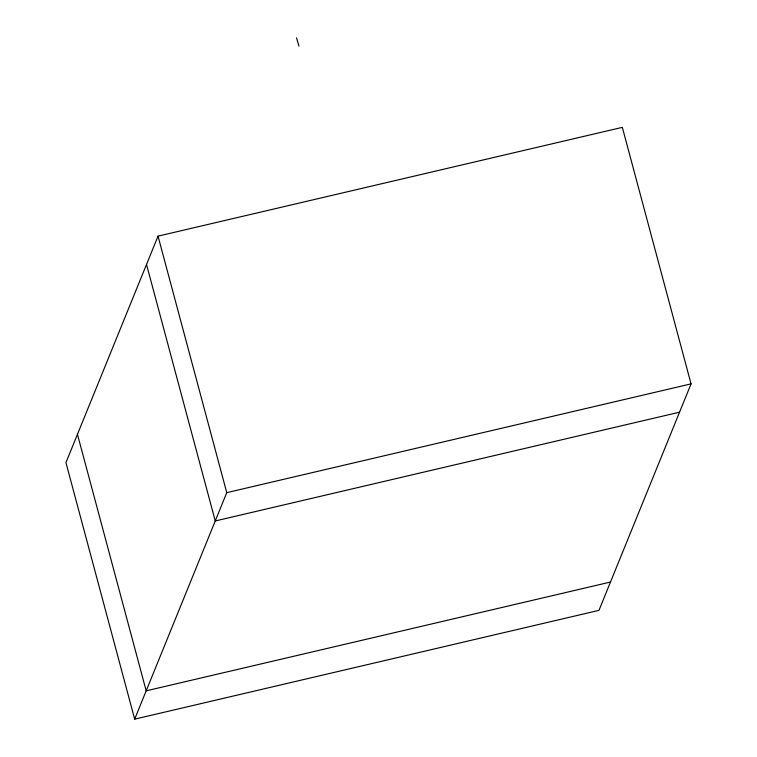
<?xml version="1.0" encoding="UTF-8"?>
<svg xmlns="http://www.w3.org/2000/svg" width="757" height="757" viewBox="0 0 757 757"><rect width="100%" height="100%" fill="white"/><g stroke="black" fill="none" stroke-linecap="round" stroke-linejoin="round"><path stroke-width="1.14" d="M158.033 236.146L65.944 462.631L134.67 719.15L598.967 610.36L691.056 383.875L622.33 127.356L158.033 236.146L226.759 492.656L134.67 719.15M226.759 492.656L691.056 383.875M679.549 412.187L215.253 520.967L146.517 264.458M610.483 582.048L146.186 690.838L77.451 434.319M296.526 37.85L298.977 46.158"/></g></svg>
